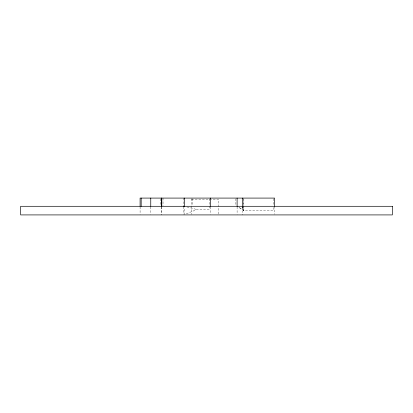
<?xml version="1.0" encoding="UTF-8"?>
<svg xmlns="http://www.w3.org/2000/svg" width="413" height="413" viewBox="0 0 413 413"><rect width="100%" height="100%" fill="white"/><g stroke="black" fill="none" stroke-linecap="round" stroke-linejoin="round"><path stroke-width="0.31" stroke-dasharray="2.06 1.55" d="M209.19 198.715L209.19 209.536L196.872 209.536L184.559 214.507L184.559 207.558M191.539 199.319L218.632 199.319L218.632 214.301M243.753 206.087L243.753 210.398L237.103 206.293L243.753 210.398L273.463 210.398L273.463 206.087M187.022 206.944L196.872 209.536M242.302 206.293L243.753 210.398L243.722 198.085L243.753 205.473M242.503 206.882L243.722 210.398M274.583 206.293L274.583 214.301M273.463 198.699L273.463 205.473M242.302 206.913L242.302 214.915M237.103 206.913L237.103 214.301M235.869 198.715L235.869 205.664M210.418 206.913L210.418 214.301M192.768 198.715L192.768 205.664M191.539 198.715L191.539 214.301M183.326 198.085L183.346 206.293M183.326 206.706L183.326 214.285M163.027 198.085L163.027 205.664M161.793 206.913L161.793 214.915M161.426 206.913L161.426 214.301M160.352 198.715L160.352 205.664M150.76 206.913L150.76 214.301M140.095 206.913L140.095 214.301"/><path stroke-width="0.62" d="M184.559 206.706L184.575 198.085L184.575 198.493M183.326 206.706L183.326 206.293M274.583 206.293L274.583 198.085L140.095 198.085L140.095 206.293M242.302 198.085L242.302 206.293M237.103 198.085L237.103 206.293M210.418 198.085L210.418 206.293M161.793 198.085L161.793 206.293M161.426 198.085L161.426 206.293M150.76 198.085L150.76 206.293M141.169 198.085L141.169 206.293M392.35 206.293L20.65 206.293L20.65 214.915L392.35 214.915L392.35 206.293"/></g></svg>
